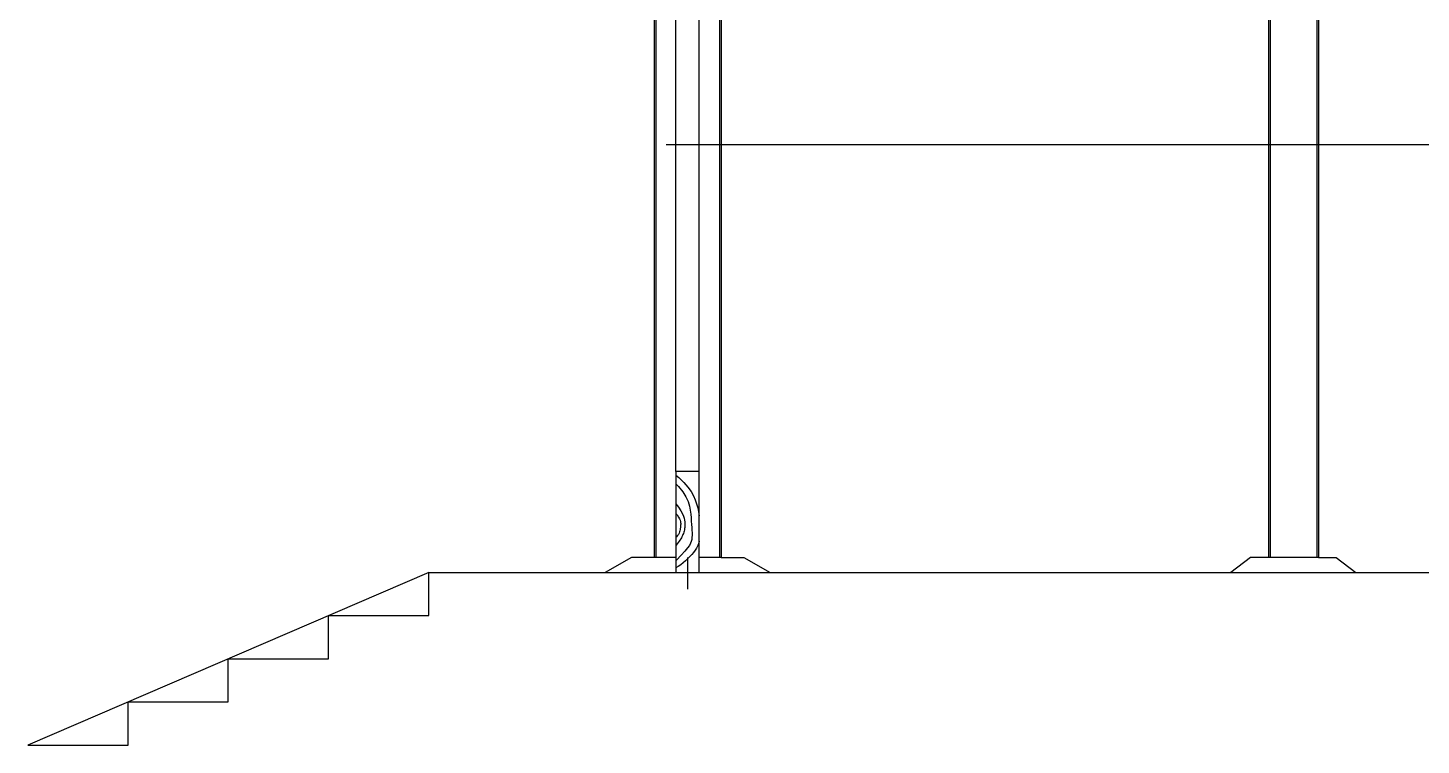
# Model space of a CAD drawing. Header units: metres. Extents: x 986 to 9059, y 312 to 6351.
# Drawn here: x 986 to 5157, y 312 to 2460 of the extents above; entities that cross this region are included whole.
import ezdxf

# ---------------------------------------------------------------- set-up
doc = ezdxf.new("R2010")
doc.units = ezdxf.units.M
for name, color, linetype in [('3', 3, 'Continuous'), ('4', 4, 'Continuous'), ('DIM', 3, 'Continuous')]:
    doc.layers.add(name, color=color, linetype=linetype)
doc.dimstyles.get("Standard").update_dxf_attribs({"dimtxt": 2.5, "dimasz": 2.5, "dimexe": 1.25, "dimexo": 0.625, "dimtad": 1, "dimcen": 2.5, "dimazin": 3, "dimtfac": 1, "dimtmove": 0, "dimatfit": 3})

msp = doc.modelspace()

# ---------------------------------------------------------------- linework, layer by layer
at = {"layer": '3'}
for p, q in [((2865.97, 4250.3), (2865.97, 873.72)), ((3055.97, 4250.3), (3055.97, 873.72)), ((4704.61, 4250.3), (4704.61, 873.72)), ((4844.61, 4250.3), (4844.61, 873.72)), ((2925.97, 1131.8), (2925.97, 4027.09)), ((2995.97, 1131.8), (2995.97, 4027.09)), ((2925.97, 873.72), (2860.97, 873.72)), ((2960.97, 873.72), (2960.97, 778.66)), ((3060.97, 873.72), (2995.97, 873.72)), ((4849.61, 873.72), (4699.61, 873.72)), ((2185.73, 829.21), (985.73, 311.67))]:
    msp.add_line(p, q, dxfattribs=at)
for points in [[(2925.97, 1120.15), (2934.15, 1112.97), (2949.43, 1097.89), (2961.6, 1084.02), (2971.1, 1071.05), (2978.37, 1058.72), (2983.86, 1046.75), (2988, 1034.86), (2991.25, 1022.77), (2993.96, 1010.28), (2995.97, 998.68)], [(2925.97, 1094.68), (2933.68, 1086.75), (2946.49, 1070.52), (2955.85, 1055.35), (2962.32, 1041.16), (2966.51, 1027.88), (2968.99, 1015.46), (2970.35, 1003.81), (2971.18, 992.88), (2971.94, 982.59), (2972.68, 972.94), (2973.34, 963.91), (2973.86, 955.48), (2974.16, 947.65), (2974.19, 940.4), (2973.88, 933.73), (2973.17, 927.61), (2971.92, 921.95), (2969.72, 916.23), (2966.08, 909.85), (2960.52, 902.22), (2952.55, 892.72), (2941.68, 880.76), (2927.44, 865.73), (2925.97, 864.21)], [(2925.97, 1034.55), (2933.57, 1024.2), (2940.47, 1013.64), (2945.37, 1004.83), (2948.63, 997.47), (2950.62, 991.26), (2951.7, 985.88), (2952.23, 981.04), (2952.51, 976.49), (2952.6, 972.14), (2952.52, 967.99), (2952.26, 964.01), (2951.82, 960.18), (2951.21, 956.49), (2950.43, 952.9), (2949.48, 949.41), (2948.37, 945.98), (2947.09, 942.61), (2945.63, 939.26), (2944, 935.92), (2942.17, 932.58), (2940.15, 929.19), (2937.94, 925.76), (2935.52, 922.25), (2932.89, 918.65), (2930.04, 914.91), (2926.96, 911), (2925.97, 909.78)], [(2925.97, 1005.28), (2929.28, 1001.21), (2933.66, 994.99), (2936.66, 989.79), (2938.54, 985.45), (2939.57, 981.79), (2940.01, 978.63), (2940.13, 975.81), (2940.15, 973.18), (2940.09, 970.64), (2939.96, 968.14), (2939.73, 965.62), (2939.39, 963), (2938.94, 960.24), (2938.36, 957.27), (2937.64, 954.02), (2936.73, 950.46), (2935.48, 946.7), (2933.67, 942.89), (2931.11, 939.15), (2927.59, 935.62), (2925.97, 934.52)], [(2995.97, 923.05), (2994.52, 917.41), (2991.47, 909.29), (2987.75, 901.95), (2983.44, 895.21), (2978.59, 888.88), (2973.24, 882.79), (2967.47, 876.74), (2961.33, 870.56), (2954.84, 864.16), (2947.97, 857.76), (2940.64, 851.71), (2932.76, 846.32), (2925.97, 842.82)]]:
    msp.add_lwpolyline(points, dxfattribs=at)
at = {"layer": '4'}
for p, q in [((2860.97, 4250.3), (2860.97, 873.72)), ((3060.97, 4250.3), (3060.97, 873.72)), ((4699.61, 4250.3), (4699.61, 873.72)), ((4849.61, 4250.3), (4849.61, 873.72))]:
    msp.add_line(p, q, dxfattribs=at)
for points in [[(2995.97, 829.21), (2995.97, 1131.8), (2925.97, 1131.8), (2925.97, 829.21)], [(2860.97, 873.72), (2792.93, 873.72), (2713.97, 829.21)], [(3060.97, 873.72), (3129.02, 873.72), (3207.97, 829.21)], [(4699.61, 873.72), (4646.57, 873.72), (4587.61, 829.21)], [(4849.61, 873.72), (4902.66, 873.72), (4961.61, 829.21)], [(985.73, 311.67), (1285.73, 311.67), (1285.73, 441.05), (1585.73, 441.05), (1585.73, 570.44), (1885.73, 570.44), (1885.73, 699.83), (2185.73, 699.83), (2185.73, 829.21)], [(2185.73, 829.21), (7692.27, 829.21), (7692.27, 700.4), (8638.31, 700.4)]]:
    msp.add_lwpolyline(points, dxfattribs=at)

# ---------------------------------------------------------------- leaders
at = {"layer": 'DIM'}
msp.add_leader([(2896.42, 2110.84), (8294.73, 2110.84)], dimstyle='Standard', dxfattribs=at)

doc.saveas('drawing.dxf')
